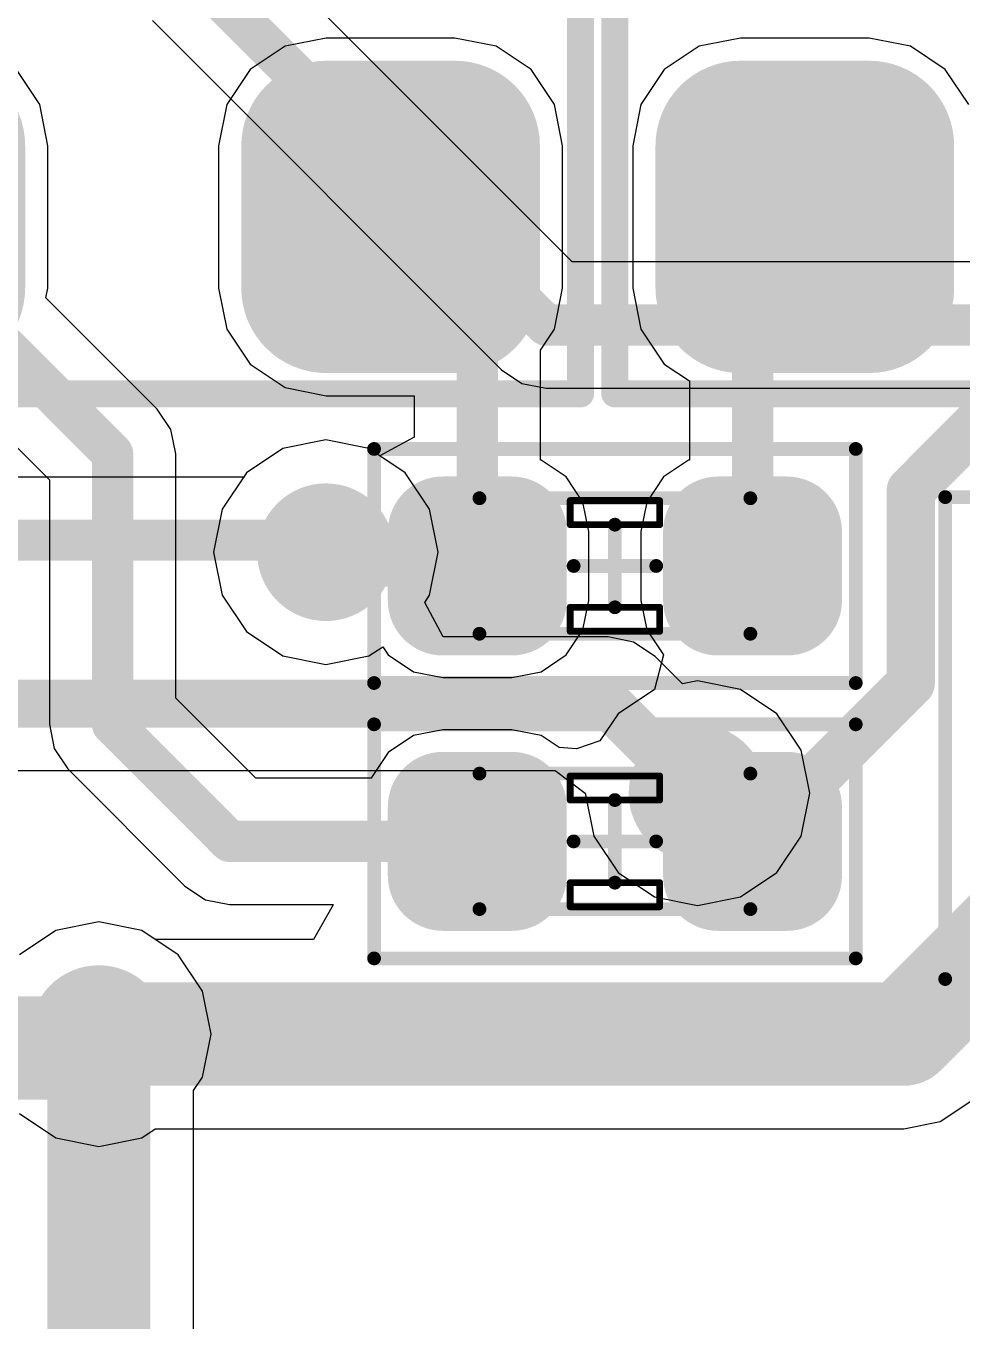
# Model space of a CAD drawing. Header units: millimetres. Extents: x -14 to 86, y -29 to 39.
# Drawn here: x 39.228 to 42.684, y 17.534 to 22.313 of the extents above; entities that cross this region are included whole.
import ezdxf

# ---------------------------------------------------------------- set-up
doc = ezdxf.new("R2010")
doc.units = ezdxf.units.MM
for name, color, linetype in [('BottomLayer', 5, 'Continuous'), ('Mechanical13', 56, 'Continuous'), ('Mechanical14', 56, 'Continuous'), ('Mechanical15', 56, 'Continuous'), ('MultiLayer', 9, 'Continuous'), ('TopLayer', 1, 'Continuous'), ('TopOverlay', 2, 'Continuous'), ('TopPaste', 8, 'Continuous'), ('TopSolder', 216, 'Continuous'), ('ViaHoleLayer', 16, 'Continuous')]:
    doc.layers.add(name, color=color, linetype=linetype)

# ---------------------------------------------------------------- blocks, each defined once
blk = doc.blocks.new('RES_0402_11')
at = {"layer": 'Mechanical13', "const_width": 0.0508}
for points in [[(-0.5, 0.25), (0.5, 0.25)], [(-0.5, 0.25), (-0.5, -0.25)], [(0.5, 0.25), (0.5, -0.25)], [(0, 0.1524), (0, -0.1524)], [(-0.1523, 0.0001), (0.1525, 0.0001)], [(-0.5, -0.25), (0.5, -0.25)]]:
    blk.add_lwpolyline(points, dxfattribs=at)
at = {"layer": 'Mechanical13', "const_width": 0.0254}
for points in [[(-0.5127, 0.25, 1), (-0.4873, 0.25, 1)], [(-0.5127, 0.25, 1), (-0.4873, 0.25, 1)], [(0.4873, 0.25, 1), (0.5127, 0.25, 1)], [(0.4873, 0.25, 1), (0.5127, 0.25, 1)], [(-0.0127, 0.1524, 1), (0.0127, 0.1524, 1)], [(-0.165, 0.0001, 1), (-0.1396, 0.0001, 1)], [(0.1398, 0.0001, 1), (0.1652, 0.0001, 1)], [(-0.0127, -0.1524, 1), (0.0127, -0.1524, 1)], [(-0.5127, -0.25, 1), (-0.4873, -0.25, 1)], [(-0.5127, -0.25, 1), (-0.4873, -0.25, 1)], [(0.4873, -0.25, 1), (0.5127, -0.25, 1)], [(0.4873, -0.25, 1), (0.5127, -0.25, 1)]]:
    blk.add_lwpolyline(points, format="xyb", close=True, dxfattribs=at)
at = {"layer": 'Mechanical14', "const_width": 0.0508}
for points in [[(-0.889, 0.4318), (0.889, 0.4318)], [(-0.889, 0.4318), (-0.889, -0.4318)], [(0.889, 0.4318), (0.889, -0.4318)], [(-0.889, -0.4318), (0.889, -0.4318)]]:
    blk.add_lwpolyline(points, dxfattribs=at)
at = {"layer": 'Mechanical14', "const_width": 0.0254}
for points in [[(-0.9017, 0.4318, 1), (-0.8763, 0.4318, 1)], [(-0.9017, 0.4318, 1), (-0.8763, 0.4318, 1)], [(0.8763, 0.4318, 1), (0.9017, 0.4318, 1)], [(0.8763, 0.4318, 1), (0.9017, 0.4318, 1)], [(-0.9017, -0.4318, 1), (-0.8763, -0.4318, 1)], [(-0.9017, -0.4318, 1), (-0.8763, -0.4318, 1)], [(0.8763, -0.4318, 1), (0.9017, -0.4318, 1)], [(0.8763, -0.4318, 1), (0.9017, -0.4318, 1)]]:
    blk.add_lwpolyline(points, format="xyb", close=True, dxfattribs=at)
at = {"layer": 'TopLayer', "const_width": 0.127}
for points in [[(-0.6985, 0.127, 1), (-0.5715, 0.127, 1)], [(-0.4445, 0.127, 1), (-0.3175, 0.127, 1)], [(0.3175, 0.127, 1), (0.4445, 0.127, 1)], [(0.5715, 0.127, 1), (0.6985, 0.127, 1)], [(-0.6985, -0.127, 1), (-0.5715, -0.127, 1)], [(-0.4445, -0.127, 1), (-0.3175, -0.127, 1)], [(0.3175, -0.127, 1), (0.4445, -0.127, 1)], [(0.5715, -0.127, 1), (0.6985, -0.127, 1)]]:
    blk.add_lwpolyline(points, format="xyb", close=True, dxfattribs=at)
at = {"layer": 'TopLayer'}
for points in [[(-0.381, -0.254), (-0.381, 0.254), (-0.635, -0.254), (-0.635, 0.254)], [(0.635, -0.254), (0.635, 0.254), (0.381, -0.254), (0.381, 0.254)], [(-0.254, -0.127), (-0.254, 0.127), (-0.762, -0.127), (-0.762, 0.127)], [(0.762, -0.127), (0.762, 0.127), (0.254, -0.127), (0.254, 0.127)]]:
    blk.add_solid(points, dxfattribs=at)
at = {"layer": 'TopOverlay'}
for p, q in [((-0.1651, 0.1524), (-0.1651, 0.2413)), ((-0.1651, 0.2413), (0.1651, 0.2413)), ((0.1651, 0.2413), (0.1651, 0.1524)), ((0.1651, 0.1524), (-0.1651, 0.1524)), ((-0.1651, -0.2413), (-0.1651, -0.1524)), ((-0.1651, -0.1524), (0.1651, -0.1524)), ((0.1651, -0.1524), (0.1651, -0.2413)), ((0.1651, -0.2413), (-0.1651, -0.2413))]:
    blk.add_line(p, q, dxfattribs=at)
at = {"layer": 'TopOverlay', "const_width": 0.0254}
for points in [[(-0.1651, 0.2413), (0.1651, 0.2413)], [(-0.1651, 0.2413), (-0.1651, 0.1524)], [(0.1651, 0.2413), (0.1651, 0.1524)], [(-0.1651, 0.1524), (0.1651, 0.1524)], [(-0.1651, -0.1524), (0.1651, -0.1524)], [(-0.1651, -0.1524), (-0.1651, -0.2413)], [(0.1651, -0.1524), (0.1651, -0.2413)], [(-0.1651, -0.2413), (0.1651, -0.2413)]]:
    blk.add_lwpolyline(points, dxfattribs=at)
at = {"layer": 'TopOverlay', "const_width": 0.0127}
for points in [[(-0.1714, 0.2413, 1), (-0.1588, 0.2413, 1)], [(-0.1714, 0.2413, 1), (-0.1588, 0.2413, 1)], [(0.1588, 0.2413, 1), (0.1714, 0.2413, 1)], [(0.1588, 0.2413, 1), (0.1714, 0.2413, 1)], [(-0.1714, 0.1524, 1), (-0.1588, 0.1524, 1)], [(-0.1714, 0.1524, 1), (-0.1588, 0.1524, 1)], [(0.1588, 0.1524, 1), (0.1714, 0.1524, 1)], [(0.1588, 0.1524, 1), (0.1714, 0.1524, 1)], [(-0.1714, -0.1524, 1), (-0.1587, -0.1524, 1)], [(-0.1714, -0.1524, 1), (-0.1587, -0.1524, 1)], [(0.1587, -0.1524, 1), (0.1714, -0.1524, 1)], [(0.1587, -0.1524, 1), (0.1714, -0.1524, 1)], [(-0.1714, -0.2413, 1), (-0.1588, -0.2413, 1)], [(-0.1714, -0.2413, 1), (-0.1588, -0.2413, 1)], [(0.1588, -0.2413, 1), (0.1714, -0.2413, 1)], [(0.1588, -0.2413, 1), (0.1714, -0.2413, 1)]]:
    blk.add_lwpolyline(points, format="xyb", close=True, dxfattribs=at)
at = {"layer": 'TopPaste', "const_width": 0.127}
for points in [[(-0.6985, 0.127, 1), (-0.5715, 0.127, 1)], [(-0.4445, 0.127, 1), (-0.3175, 0.127, 1)], [(0.3175, 0.127, 1), (0.4445, 0.127, 1)], [(0.5715, 0.127, 1), (0.6985, 0.127, 1)], [(-0.6985, -0.127, 1), (-0.5715, -0.127, 1)], [(-0.4445, -0.127, 1), (-0.3175, -0.127, 1)], [(0.3175, -0.127, 1), (0.4445, -0.127, 1)], [(0.5715, -0.127, 1), (0.6985, -0.127, 1)]]:
    blk.add_lwpolyline(points, format="xyb", close=True, dxfattribs=at)
at = {"layer": 'TopPaste'}
for points in [[(-0.381, -0.254), (-0.381, 0.254), (-0.635, -0.254), (-0.635, 0.254)], [(0.635, -0.254), (0.635, 0.254), (0.381, -0.254), (0.381, 0.254)], [(-0.254, -0.127), (-0.254, 0.127), (-0.762, -0.127), (-0.762, 0.127)], [(0.762, -0.127), (0.762, 0.127), (0.254, -0.127), (0.254, 0.127)]]:
    blk.add_solid(points, dxfattribs=at)
at = {"layer": 'TopSolder', "const_width": 0.2032}
for points in [[(-0.7366, 0.127, 1), (-0.5334, 0.127, 1)], [(-0.4826, 0.127, 1), (-0.2794, 0.127, 1)], [(0.2794, 0.127, 1), (0.4826, 0.127, 1)], [(0.5334, 0.127, 1), (0.7366, 0.127, 1)], [(-0.7366, -0.127, 1), (-0.5334, -0.127, 1)], [(-0.4826, -0.127, 1), (-0.2794, -0.127, 1)], [(0.2794, -0.127, 1), (0.4826, -0.127, 1)], [(0.5334, -0.127, 1), (0.7366, -0.127, 1)]]:
    blk.add_lwpolyline(points, format="xyb", close=True, dxfattribs=at)
at = {"layer": 'TopSolder'}
for points in [[(-0.381, -0.3302), (-0.381, 0.3302), (-0.635, -0.3302), (-0.635, 0.3302)], [(0.635, -0.3302), (0.635, 0.3302), (0.381, -0.3302), (0.381, 0.3302)], [(-0.1778, -0.127), (-0.1778, 0.127), (-0.8382, -0.127), (-0.8382, 0.127)], [(0.8382, -0.127), (0.8382, 0.127), (0.1778, -0.127), (0.1778, 0.127)]]:
    blk.add_solid(points, dxfattribs=at)
blk = doc.blocks.new('RES_0402_13')
at = {"layer": 'Mechanical13', "const_width": 0.0508}
for points in [[(-0.5, -0.25), (-0.5, 0.25)], [(-0.5, 0.25), (0.5, 0.25)], [(0.5, -0.25), (0.5, 0.25)], [(0, -0.1524), (0, 0.1524)], [(-0.1523, 0.0001), (0.1525, 0.0001)], [(-0.5, -0.25), (0.5, -0.25)]]:
    blk.add_lwpolyline(points, dxfattribs=at)
at = {"layer": 'Mechanical13', "const_width": 0.0254}
for points in [[(-0.5127, 0.25, 1), (-0.4873, 0.25, 1)], [(-0.5127, 0.25, 1), (-0.4873, 0.25, 1)], [(0.4873, 0.25, 1), (0.5127, 0.25, 1)], [(0.4873, 0.25, 1), (0.5127, 0.25, 1)], [(-0.0127, 0.1524, 1), (0.0127, 0.1524, 1)], [(-0.165, 0.0001, 1), (-0.1396, 0.0001, 1)], [(0.1398, 0.0001, 1), (0.1652, 0.0001, 1)], [(-0.0127, -0.1524, 1), (0.0127, -0.1524, 1)], [(-0.5127, -0.25, 1), (-0.4873, -0.25, 1)], [(-0.5127, -0.25, 1), (-0.4873, -0.25, 1)], [(0.4873, -0.25, 1), (0.5127, -0.25, 1)], [(0.4873, -0.25, 1), (0.5127, -0.25, 1)]]:
    blk.add_lwpolyline(points, format="xyb", close=True, dxfattribs=at)
at = {"layer": 'Mechanical14', "const_width": 0.0508}
for points in [[(-0.889, -0.4318), (-0.889, 0.4318)], [(-0.889, 0.4318), (0.889, 0.4318)], [(0.889, -0.4318), (0.889, 0.4318)], [(-0.889, -0.4318), (0.889, -0.4318)]]:
    blk.add_lwpolyline(points, dxfattribs=at)
at = {"layer": 'Mechanical14', "const_width": 0.0254}
for points in [[(-0.9017, 0.4318, 1), (-0.8763, 0.4318, 1)], [(-0.9017, 0.4318, 1), (-0.8763, 0.4318, 1)], [(0.8763, 0.4318, 1), (0.9017, 0.4318, 1)], [(0.8763, 0.4318, 1), (0.9017, 0.4318, 1)], [(-0.9017, -0.4318, 1), (-0.8763, -0.4318, 1)], [(-0.9017, -0.4318, 1), (-0.8763, -0.4318, 1)], [(0.8763, -0.4318, 1), (0.9017, -0.4318, 1)], [(0.8763, -0.4318, 1), (0.9017, -0.4318, 1)]]:
    blk.add_lwpolyline(points, format="xyb", close=True, dxfattribs=at)
at = {"layer": 'TopLayer', "const_width": 0.127}
for points in [[(-0.6985, 0.127, 1), (-0.5715, 0.127, 1)], [(-0.4445, 0.127, 1), (-0.3175, 0.127, 1)], [(0.3175, 0.127, 1), (0.4445, 0.127, 1)], [(0.5715, 0.127, 1), (0.6985, 0.127, 1)], [(-0.6985, -0.127, 1), (-0.5715, -0.127, 1)], [(-0.4445, -0.127, 1), (-0.3175, -0.127, 1)], [(0.3175, -0.127, 1), (0.4445, -0.127, 1)], [(0.5715, -0.127, 1), (0.6985, -0.127, 1)]]:
    blk.add_lwpolyline(points, format="xyb", close=True, dxfattribs=at)
at = {"layer": 'TopLayer'}
for points in [[(-0.381, -0.254), (-0.381, 0.254), (-0.635, -0.254), (-0.635, 0.254)], [(0.635, -0.254), (0.635, 0.254), (0.381, -0.254), (0.381, 0.254)], [(-0.254, -0.127), (-0.254, 0.127), (-0.762, -0.127), (-0.762, 0.127)], [(0.762, -0.127), (0.762, 0.127), (0.254, -0.127), (0.254, 0.127)]]:
    blk.add_solid(points, dxfattribs=at)
at = {"layer": 'TopOverlay'}
for p, q in [((-0.1651, 0.1524), (-0.1651, 0.2413)), ((-0.1651, 0.2413), (0.1651, 0.2413)), ((0.1651, 0.2413), (0.1651, 0.1524)), ((0.1651, 0.1524), (-0.1651, 0.1524)), ((-0.1651, -0.2413), (-0.1651, -0.1524)), ((-0.1651, -0.1524), (0.1651, -0.1524)), ((0.1651, -0.1524), (0.1651, -0.2413)), ((0.1651, -0.2413), (-0.1651, -0.2413))]:
    blk.add_line(p, q, dxfattribs=at)
at = {"layer": 'TopOverlay', "const_width": 0.0254}
for points in [[(-0.1651, 0.1524), (-0.1651, 0.2413)], [(-0.1651, 0.2413), (0.1651, 0.2413)], [(0.1651, 0.1524), (0.1651, 0.2413)], [(-0.1651, 0.1524), (0.1651, 0.1524)], [(-0.1651, -0.2413), (-0.1651, -0.1524)], [(-0.1651, -0.1524), (0.1651, -0.1524)], [(0.1651, -0.1524), (0.1651, -0.2413)], [(-0.1651, -0.2413), (0.1651, -0.2413)]]:
    blk.add_lwpolyline(points, dxfattribs=at)
at = {"layer": 'TopOverlay', "const_width": 0.0127}
for points in [[(-0.1714, 0.2413, 1), (-0.1588, 0.2413, 1)], [(-0.1714, 0.2413, 1), (-0.1588, 0.2413, 1)], [(0.1588, 0.2413, 1), (0.1714, 0.2413, 1)], [(0.1588, 0.2413, 1), (0.1714, 0.2413, 1)], [(-0.1714, 0.1524, 1), (-0.1588, 0.1524, 1)], [(-0.1714, 0.1524, 1), (-0.1588, 0.1524, 1)], [(0.1588, 0.1524, 1), (0.1714, 0.1524, 1)], [(0.1588, 0.1524, 1), (0.1714, 0.1524, 1)], [(-0.1714, -0.1524, 1), (-0.1587, -0.1524, 1)], [(-0.1714, -0.1524, 1), (-0.1587, -0.1524, 1)], [(0.1587, -0.1524, 1), (0.1714, -0.1524, 1)], [(0.1587, -0.1524, 1), (0.1714, -0.1524, 1)], [(-0.1714, -0.2413, 1), (-0.1588, -0.2413, 1)], [(-0.1714, -0.2413, 1), (-0.1588, -0.2413, 1)], [(0.1588, -0.2413, 1), (0.1714, -0.2413, 1)], [(0.1588, -0.2413, 1), (0.1714, -0.2413, 1)]]:
    blk.add_lwpolyline(points, format="xyb", close=True, dxfattribs=at)
at = {"layer": 'TopPaste', "const_width": 0.127}
for points in [[(-0.6985, 0.127, 1), (-0.5715, 0.127, 1)], [(-0.4445, 0.127, 1), (-0.3175, 0.127, 1)], [(0.3175, 0.127, 1), (0.4445, 0.127, 1)], [(0.5715, 0.127, 1), (0.6985, 0.127, 1)], [(-0.6985, -0.127, 1), (-0.5715, -0.127, 1)], [(-0.4445, -0.127, 1), (-0.3175, -0.127, 1)], [(0.3175, -0.127, 1), (0.4445, -0.127, 1)], [(0.5715, -0.127, 1), (0.6985, -0.127, 1)]]:
    blk.add_lwpolyline(points, format="xyb", close=True, dxfattribs=at)
at = {"layer": 'TopPaste'}
for points in [[(-0.381, -0.254), (-0.381, 0.254), (-0.635, -0.254), (-0.635, 0.254)], [(0.635, -0.254), (0.635, 0.254), (0.381, -0.254), (0.381, 0.254)], [(-0.254, -0.127), (-0.254, 0.127), (-0.762, -0.127), (-0.762, 0.127)], [(0.762, -0.127), (0.762, 0.127), (0.254, -0.127), (0.254, 0.127)]]:
    blk.add_solid(points, dxfattribs=at)
at = {"layer": 'TopSolder', "const_width": 0.2032}
for points in [[(-0.7366, 0.127, 1), (-0.5334, 0.127, 1)], [(-0.4826, 0.127, 1), (-0.2794, 0.127, 1)], [(0.2794, 0.127, 1), (0.4826, 0.127, 1)], [(0.5334, 0.127, 1), (0.7366, 0.127, 1)], [(-0.7366, -0.127, 1), (-0.5334, -0.127, 1)], [(-0.4826, -0.127, 1), (-0.2794, -0.127, 1)], [(0.2794, -0.127, 1), (0.4826, -0.127, 1)], [(0.5334, -0.127, 1), (0.7366, -0.127, 1)]]:
    blk.add_lwpolyline(points, format="xyb", close=True, dxfattribs=at)
at = {"layer": 'TopSolder'}
for points in [[(-0.381, -0.3302), (-0.381, 0.3302), (-0.635, -0.3302), (-0.635, 0.3302)], [(0.635, -0.3302), (0.635, 0.3302), (0.381, -0.3302), (0.381, 0.3302)], [(-0.1778, -0.127), (-0.1778, 0.127), (-0.8382, -0.127), (-0.8382, 0.127)], [(0.8382, -0.127), (0.8382, 0.127), (0.1778, -0.127), (0.1778, 0.127)]]:
    blk.add_solid(points, dxfattribs=at)
blk = doc.blocks.new('RES_0402_14')
at = {"layer": 'Mechanical13', "const_width": 0.0508}
for points in [[(-0.5, 0.25), (-0.5, -0.25)], [(0.5, 0.25), (-0.5, 0.25)], [(0.5, 0.25), (0.5, -0.25)], [(0, 0.1524), (0, -0.1524)], [(0.1525, 0.0001), (-0.1523, 0.0001)], [(0.5, -0.25), (-0.5, -0.25)]]:
    blk.add_lwpolyline(points, dxfattribs=at)
at = {"layer": 'Mechanical13', "const_width": 0.0254}
for points in [[(-0.5127, 0.25, 1), (-0.4873, 0.25, 1)], [(-0.5127, 0.25, 1), (-0.4873, 0.25, 1)], [(0.4873, 0.25, 1), (0.5127, 0.25, 1)], [(0.4873, 0.25, 1), (0.5127, 0.25, 1)], [(-0.0127, 0.1524, 1), (0.0127, 0.1524, 1)], [(-0.165, 0.0001, 1), (-0.1396, 0.0001, 1)], [(0.1398, 0.0001, 1), (0.1652, 0.0001, 1)], [(-0.0127, -0.1524, 1), (0.0127, -0.1524, 1)], [(-0.5127, -0.25, 1), (-0.4873, -0.25, 1)], [(-0.5127, -0.25, 1), (-0.4873, -0.25, 1)], [(0.4873, -0.25, 1), (0.5127, -0.25, 1)], [(0.4873, -0.25, 1), (0.5127, -0.25, 1)]]:
    blk.add_lwpolyline(points, format="xyb", close=True, dxfattribs=at)
at = {"layer": 'Mechanical14', "const_width": 0.0508}
for points in [[(-0.889, 0.4318), (-0.889, -0.4318)], [(0.889, 0.4318), (-0.889, 0.4318)], [(0.889, 0.4318), (0.889, -0.4318)], [(0.889, -0.4318), (-0.889, -0.4318)]]:
    blk.add_lwpolyline(points, dxfattribs=at)
at = {"layer": 'Mechanical14', "const_width": 0.0254}
for points in [[(-0.9017, 0.4318, 1), (-0.8763, 0.4318, 1)], [(-0.9017, 0.4318, 1), (-0.8763, 0.4318, 1)], [(0.8763, 0.4318, 1), (0.9017, 0.4318, 1)], [(0.8763, 0.4318, 1), (0.9017, 0.4318, 1)], [(-0.9017, -0.4318, 1), (-0.8763, -0.4318, 1)], [(-0.9017, -0.4318, 1), (-0.8763, -0.4318, 1)], [(0.8763, -0.4318, 1), (0.9017, -0.4318, 1)], [(0.8763, -0.4318, 1), (0.9017, -0.4318, 1)]]:
    blk.add_lwpolyline(points, format="xyb", close=True, dxfattribs=at)
at = {"layer": 'TopLayer', "const_width": 0.127}
for points in [[(-0.6985, 0.127, 1), (-0.5715, 0.127, 1)], [(-0.4445, 0.127, 1), (-0.3175, 0.127, 1)], [(0.3175, 0.127, 1), (0.4445, 0.127, 1)], [(0.5715, 0.127, 1), (0.6985, 0.127, 1)], [(-0.6985, -0.127, 1), (-0.5715, -0.127, 1)], [(-0.4445, -0.127, 1), (-0.3175, -0.127, 1)], [(0.3175, -0.127, 1), (0.4445, -0.127, 1)], [(0.5715, -0.127, 1), (0.6985, -0.127, 1)]]:
    blk.add_lwpolyline(points, format="xyb", close=True, dxfattribs=at)
at = {"layer": 'TopLayer'}
for points in [[(-0.381, -0.254), (-0.381, 0.254), (-0.635, -0.254), (-0.635, 0.254)], [(0.635, -0.254), (0.635, 0.254), (0.381, -0.254), (0.381, 0.254)], [(-0.254, -0.127), (-0.254, 0.127), (-0.762, -0.127), (-0.762, 0.127)], [(0.762, -0.127), (0.762, 0.127), (0.254, -0.127), (0.254, 0.127)]]:
    blk.add_solid(points, dxfattribs=at)
at = {"layer": 'TopOverlay'}
for p, q in [((-0.1651, 0.1524), (-0.1651, 0.2413)), ((-0.1651, 0.2413), (0.1651, 0.2413)), ((0.1651, 0.2413), (0.1651, 0.1524)), ((0.1651, 0.1524), (-0.1651, 0.1524)), ((-0.1651, -0.2413), (-0.1651, -0.1524)), ((-0.1651, -0.1524), (0.1651, -0.1524)), ((0.1651, -0.1524), (0.1651, -0.2413)), ((0.1651, -0.2413), (-0.1651, -0.2413))]:
    blk.add_line(p, q, dxfattribs=at)
at = {"layer": 'TopOverlay', "const_width": 0.0254}
for points in [[(-0.1651, 0.2413), (-0.1651, 0.1524)], [(0.1651, 0.2413), (-0.1651, 0.2413)], [(0.1651, 0.2413), (0.1651, 0.1524)], [(0.1651, 0.1524), (-0.1651, 0.1524)], [(-0.1651, -0.1524), (-0.1651, -0.2413)], [(0.1651, -0.1524), (-0.1651, -0.1524)], [(0.1651, -0.2413), (0.1651, -0.1524)], [(0.1651, -0.2413), (-0.1651, -0.2413)]]:
    blk.add_lwpolyline(points, dxfattribs=at)
at = {"layer": 'TopOverlay', "const_width": 0.0127}
for points in [[(-0.1714, 0.2413, 1), (-0.1588, 0.2413, 1)], [(-0.1714, 0.2413, 1), (-0.1588, 0.2413, 1)], [(0.1588, 0.2413, 1), (0.1714, 0.2413, 1)], [(0.1588, 0.2413, 1), (0.1714, 0.2413, 1)], [(-0.1714, 0.1524, 1), (-0.1588, 0.1524, 1)], [(-0.1714, 0.1524, 1), (-0.1588, 0.1524, 1)], [(0.1588, 0.1524, 1), (0.1714, 0.1524, 1)], [(0.1588, 0.1524, 1), (0.1714, 0.1524, 1)], [(-0.1714, -0.1524, 1), (-0.1587, -0.1524, 1)], [(-0.1714, -0.1524, 1), (-0.1587, -0.1524, 1)], [(0.1587, -0.1524, 1), (0.1714, -0.1524, 1)], [(0.1587, -0.1524, 1), (0.1714, -0.1524, 1)], [(-0.1714, -0.2413, 1), (-0.1588, -0.2413, 1)], [(-0.1714, -0.2413, 1), (-0.1588, -0.2413, 1)], [(0.1588, -0.2413, 1), (0.1714, -0.2413, 1)], [(0.1588, -0.2413, 1), (0.1714, -0.2413, 1)]]:
    blk.add_lwpolyline(points, format="xyb", close=True, dxfattribs=at)
at = {"layer": 'TopPaste', "const_width": 0.127}
for points in [[(-0.6985, 0.127, 1), (-0.5715, 0.127, 1)], [(-0.4445, 0.127, 1), (-0.3175, 0.127, 1)], [(0.3175, 0.127, 1), (0.4445, 0.127, 1)], [(0.5715, 0.127, 1), (0.6985, 0.127, 1)], [(-0.6985, -0.127, 1), (-0.5715, -0.127, 1)], [(-0.4445, -0.127, 1), (-0.3175, -0.127, 1)], [(0.3175, -0.127, 1), (0.4445, -0.127, 1)], [(0.5715, -0.127, 1), (0.6985, -0.127, 1)]]:
    blk.add_lwpolyline(points, format="xyb", close=True, dxfattribs=at)
at = {"layer": 'TopPaste'}
for points in [[(-0.381, -0.254), (-0.381, 0.254), (-0.635, -0.254), (-0.635, 0.254)], [(0.635, -0.254), (0.635, 0.254), (0.381, -0.254), (0.381, 0.254)], [(-0.254, -0.127), (-0.254, 0.127), (-0.762, -0.127), (-0.762, 0.127)], [(0.762, -0.127), (0.762, 0.127), (0.254, -0.127), (0.254, 0.127)]]:
    blk.add_solid(points, dxfattribs=at)
at = {"layer": 'TopSolder', "const_width": 0.2032}
for points in [[(-0.7366, 0.127, 1), (-0.5334, 0.127, 1)], [(-0.4826, 0.127, 1), (-0.2794, 0.127, 1)], [(0.2794, 0.127, 1), (0.4826, 0.127, 1)], [(0.5334, 0.127, 1), (0.7366, 0.127, 1)], [(-0.7366, -0.127, 1), (-0.5334, -0.127, 1)], [(-0.4826, -0.127, 1), (-0.2794, -0.127, 1)], [(0.2794, -0.127, 1), (0.4826, -0.127, 1)], [(0.5334, -0.127, 1), (0.7366, -0.127, 1)]]:
    blk.add_lwpolyline(points, format="xyb", close=True, dxfattribs=at)
at = {"layer": 'TopSolder'}
for points in [[(-0.381, -0.3302), (-0.381, 0.3302), (-0.635, -0.3302), (-0.635, 0.3302)], [(0.635, -0.3302), (0.635, 0.3302), (0.381, -0.3302), (0.381, 0.3302)], [(-0.1778, -0.127), (-0.1778, 0.127), (-0.8382, -0.127), (-0.8382, 0.127)], [(0.8382, -0.127), (0.8382, 0.127), (0.1778, -0.127), (0.1778, 0.127)]]:
    blk.add_solid(points, dxfattribs=at)
blk = doc.blocks.new('SMT_TRIODE_NPN_22')
at = {"layer": 'Mechanical15', "const_width": 0.1}
for points in [[(-1.651, 1.778), (1.651, 1.778)], [(-1.651, -1.778), (-1.651, 1.778)], [(1.651, -1.778), (1.651, 1.778)], [(0, -0.254), (0, 0.254)], [(-0.254, 0), (0.254, 0)], [(-1.651, -1.778), (1.651, -1.778)]]:
    blk.add_lwpolyline(points, dxfattribs=at)
at = {"layer": 'Mechanical15', "const_width": 0.05}
for points in [[(-1.676, 1.778, 1), (-1.626, 1.778, 1)], [(-1.676, 1.778, 1), (-1.626, 1.778, 1)], [(1.626, 1.778, 1), (1.676, 1.778, 1)], [(1.626, 1.778, 1), (1.676, 1.778, 1)], [(-0.025, 0.254, 1), (0.025, 0.254, 1)], [(-0.279, 0, 1), (-0.229, 0, 1)], [(0.229, 0, 1), (0.279, 0, 1)], [(-0.025, -0.254, 1), (0.025, -0.254, 1)], [(-1.676, -1.778, 1), (-1.626, -1.778, 1)], [(-1.676, -1.778, 1), (-1.626, -1.778, 1)], [(1.626, -1.778, 1), (1.676, -1.778, 1)], [(1.626, -1.778, 1), (1.676, -1.778, 1)]]:
    blk.add_lwpolyline(points, format="xyb", close=True, dxfattribs=at)
at = {"layer": 'TopLayer', "const_width": 0.2375}
for points in [[(-0.3563, 1.3875, 1), (-0.1188, 1.3875, 1)], [(0.1188, 1.3875, 1), (0.3563, 1.3875, 1)], [(-0.3563, 0.8625, 1), (-0.1188, 0.8625, 1)], [(0.1188, 0.8625, 1), (0.3563, 0.8625, 1)], [(-1.3063, -0.8625, 1), (-1.0688, -0.8625, 1)], [(-0.8313, -0.8625, 1), (-0.5938, -0.8625, 1)], [(0.5938, -0.8625, 1), (0.8313, -0.8625, 1)], [(1.0688, -0.8625, 1), (1.3063, -0.8625, 1)], [(-1.3063, -1.3875, 1), (-1.0688, -1.3875, 1)], [(-0.8313, -1.3875, 1), (-0.5938, -1.3875, 1)], [(0.5938, -1.3875, 1), (0.8313, -1.3875, 1)], [(1.0688, -1.3875, 1), (1.3063, -1.3875, 1)]]:
    blk.add_lwpolyline(points, format="xyb", close=True, dxfattribs=at)
at = {"layer": 'TopLayer'}
for points in [[(-0.2375, 0.625), (0.2375, 0.625), (-0.2375, 1.625), (0.2375, 1.625)], [(-0.475, 0.8625), (0.475, 0.8625), (-0.475, 1.3875), (0.475, 1.3875)], [(-1.1875, -1.625), (-0.7125, -1.625), (-1.1875, -0.625), (-0.7125, -0.625)], [(0.7125, -1.625), (1.1875, -1.625), (0.7125, -0.625), (1.1875, -0.625)], [(-1.425, -1.3875), (-0.475, -1.3875), (-1.425, -0.8625), (-0.475, -0.8625)], [(0.475, -1.3875), (1.425, -1.3875), (0.475, -0.8625), (1.425, -0.8625)]]:
    blk.add_solid(points, dxfattribs=at)
at = {"layer": 'TopOverlay', "const_width": 0.2}
for points in [[(-1.3284, 1.125), (-0.875, 1.125)], [(-1.325, -0.225), (-1.325, 1.125)], [(0.875, 1.125), (1.325, 1.125)], [(1.325, -0.225), (1.325, 1.125)]]:
    blk.add_lwpolyline(points, dxfattribs=at)
at = {"layer": 'TopOverlay', "const_width": 0.1}
for points in [[(-1.3784, 1.125, 1), (-1.2784, 1.125, 1)], [(-1.375, 1.125, 1), (-1.275, 1.125, 1)], [(-0.925, 1.125, 1), (-0.825, 1.125, 1)], [(0.825, 1.125, 1), (0.925, 1.125, 1)], [(1.275, 1.125, 1), (1.375, 1.125, 1)], [(1.275, 1.125, 1), (1.375, 1.125, 1)], [(-1.375, -0.225, 1), (-1.275, -0.225, 1)], [(1.275, -0.225, 1), (1.375, -0.225, 1)]]:
    blk.add_lwpolyline(points, format="xyb", close=True, dxfattribs=at)
at = {"layer": 'TopPaste', "const_width": 0.2375}
for points in [[(-0.3563, 1.3875, 1), (-0.1188, 1.3875, 1)], [(0.1188, 1.3875, 1), (0.3563, 1.3875, 1)], [(-0.3563, 0.8625, 1), (-0.1188, 0.8625, 1)], [(0.1188, 0.8625, 1), (0.3563, 0.8625, 1)], [(-1.3063, -0.8625, 1), (-1.0688, -0.8625, 1)], [(-0.8313, -0.8625, 1), (-0.5938, -0.8625, 1)], [(0.5938, -0.8625, 1), (0.8313, -0.8625, 1)], [(1.0688, -0.8625, 1), (1.3063, -0.8625, 1)], [(-1.3063, -1.3875, 1), (-1.0688, -1.3875, 1)], [(-0.8313, -1.3875, 1), (-0.5938, -1.3875, 1)], [(0.5938, -1.3875, 1), (0.8313, -1.3875, 1)], [(1.0688, -1.3875, 1), (1.3063, -1.3875, 1)]]:
    blk.add_lwpolyline(points, format="xyb", close=True, dxfattribs=at)
at = {"layer": 'TopPaste'}
for points in [[(-0.2375, 0.625), (0.2375, 0.625), (-0.2375, 1.625), (0.2375, 1.625)], [(-0.475, 0.8625), (0.475, 0.8625), (-0.475, 1.3875), (0.475, 1.3875)], [(-1.1875, -1.625), (-0.7125, -1.625), (-1.1875, -0.625), (-0.7125, -0.625)], [(0.7125, -1.625), (1.1875, -1.625), (0.7125, -0.625), (1.1875, -0.625)], [(-1.425, -1.3875), (-0.475, -1.3875), (-1.425, -0.8625), (-0.475, -0.8625)], [(0.475, -1.3875), (1.425, -1.3875), (0.475, -0.8625), (1.425, -0.8625)]]:
    blk.add_solid(points, dxfattribs=at)
at = {"layer": 'TopSolder', "const_width": 0.3137}
for points in [[(-0.3944, 1.3875, 1), (-0.0807, 1.3875, 1)], [(0.0807, 1.3875, 1), (0.3944, 1.3875, 1)], [(-0.3944, 0.8625, 1), (-0.0807, 0.8625, 1)], [(0.0807, 0.8625, 1), (0.3944, 0.8625, 1)], [(-1.3444, -0.8625, 1), (-1.0307, -0.8625, 1)], [(-0.8694, -0.8625, 1), (-0.5557, -0.8625, 1)], [(0.5557, -0.8625, 1), (0.8694, -0.8625, 1)], [(1.0307, -0.8625, 1), (1.3444, -0.8625, 1)], [(-1.3444, -1.3875, 1), (-1.0307, -1.3875, 1)], [(-0.8694, -1.3875, 1), (-0.5557, -1.3875, 1)], [(0.5557, -1.3875, 1), (0.8694, -1.3875, 1)], [(1.0307, -1.3875, 1), (1.3444, -1.3875, 1)]]:
    blk.add_lwpolyline(points, format="xyb", close=True, dxfattribs=at)
at = {"layer": 'TopSolder'}
for points in [[(-0.2375, 0.5488), (0.2375, 0.5488), (-0.2375, 1.7012), (0.2375, 1.7012)], [(-0.5512, 0.8625), (0.5512, 0.8625), (-0.5512, 1.3875), (0.5512, 1.3875)], [(-1.1875, -1.7012), (-0.7125, -1.7012), (-1.1875, -0.5488), (-0.7125, -0.5488)], [(0.7125, -1.7012), (1.1875, -1.7012), (0.7125, -0.5488), (1.1875, -0.5488)], [(-1.5012, -1.3875), (-0.3988, -1.3875), (-1.5012, -0.8625), (-0.3988, -0.8625)], [(0.3988, -1.3875), (1.5012, -1.3875), (0.3988, -0.8625), (1.5012, -0.8625)]]:
    blk.add_solid(points, dxfattribs=at)
blk = doc.blocks.new('SMT_TRIODE_NPN_23')
at = {"layer": 'Mechanical15', "const_width": 0.1}
for points in [[(-1.651, 1.778), (1.651, 1.778)], [(-1.651, -1.778), (-1.651, 1.778)], [(1.651, -1.778), (1.651, 1.778)], [(0, -0.254), (0, 0.254)], [(-0.254, 0), (0.254, 0)], [(-1.651, -1.778), (1.651, -1.778)]]:
    blk.add_lwpolyline(points, dxfattribs=at)
at = {"layer": 'Mechanical15', "const_width": 0.05}
for points in [[(-1.676, 1.778, 1), (-1.626, 1.778, 1)], [(-1.676, 1.778, 1), (-1.626, 1.778, 1)], [(1.626, 1.778, 1), (1.676, 1.778, 1)], [(1.626, 1.778, 1), (1.676, 1.778, 1)], [(-0.025, 0.254, 1), (0.025, 0.254, 1)], [(-0.279, 0, 1), (-0.229, 0, 1)], [(0.229, 0, 1), (0.279, 0, 1)], [(-0.025, -0.254, 1), (0.025, -0.254, 1)], [(-1.676, -1.778, 1), (-1.626, -1.778, 1)], [(-1.676, -1.778, 1), (-1.626, -1.778, 1)], [(1.626, -1.778, 1), (1.676, -1.778, 1)], [(1.626, -1.778, 1), (1.676, -1.778, 1)]]:
    blk.add_lwpolyline(points, format="xyb", close=True, dxfattribs=at)
at = {"layer": 'TopLayer', "const_width": 0.2375}
for points in [[(-0.3563, 1.3875, 1), (-0.1188, 1.3875, 1)], [(0.1188, 1.3875, 1), (0.3563, 1.3875, 1)], [(-0.3563, 0.8625, 1), (-0.1188, 0.8625, 1)], [(0.1188, 0.8625, 1), (0.3563, 0.8625, 1)], [(-1.3063, -0.8625, 1), (-1.0688, -0.8625, 1)], [(-0.8313, -0.8625, 1), (-0.5938, -0.8625, 1)], [(0.5938, -0.8625, 1), (0.8313, -0.8625, 1)], [(1.0688, -0.8625, 1), (1.3063, -0.8625, 1)], [(-1.3063, -1.3875, 1), (-1.0688, -1.3875, 1)], [(-0.8313, -1.3875, 1), (-0.5938, -1.3875, 1)], [(0.5938, -1.3875, 1), (0.8313, -1.3875, 1)], [(1.0688, -1.3875, 1), (1.3063, -1.3875, 1)]]:
    blk.add_lwpolyline(points, format="xyb", close=True, dxfattribs=at)
at = {"layer": 'TopLayer'}
for points in [[(-0.2375, 0.625), (0.2375, 0.625), (-0.2375, 1.625), (0.2375, 1.625)], [(-0.475, 0.8625), (0.475, 0.8625), (-0.475, 1.3875), (0.475, 1.3875)], [(-1.1875, -1.625), (-0.7125, -1.625), (-1.1875, -0.625), (-0.7125, -0.625)], [(0.7125, -1.625), (1.1875, -1.625), (0.7125, -0.625), (1.1875, -0.625)], [(-1.425, -1.3875), (-0.475, -1.3875), (-1.425, -0.8625), (-0.475, -0.8625)], [(0.475, -1.3875), (1.425, -1.3875), (0.475, -0.8625), (1.425, -0.8625)]]:
    blk.add_solid(points, dxfattribs=at)
at = {"layer": 'TopOverlay', "const_width": 0.2}
for points in [[(-1.3284, 1.125), (-0.875, 1.125)], [(-1.325, -0.225), (-1.325, 1.125)], [(0.875, 1.125), (1.325, 1.125)], [(1.325, -0.225), (1.325, 1.125)]]:
    blk.add_lwpolyline(points, dxfattribs=at)
at = {"layer": 'TopOverlay', "const_width": 0.1}
for points in [[(-1.3784, 1.125, 1), (-1.2784, 1.125, 1)], [(-1.375, 1.125, 1), (-1.275, 1.125, 1)], [(-0.925, 1.125, 1), (-0.825, 1.125, 1)], [(0.825, 1.125, 1), (0.925, 1.125, 1)], [(1.275, 1.125, 1), (1.375, 1.125, 1)], [(1.275, 1.125, 1), (1.375, 1.125, 1)], [(-1.375, -0.225, 1), (-1.275, -0.225, 1)], [(1.275, -0.225, 1), (1.375, -0.225, 1)]]:
    blk.add_lwpolyline(points, format="xyb", close=True, dxfattribs=at)
at = {"layer": 'TopPaste', "const_width": 0.2375}
for points in [[(-0.3563, 1.3875, 1), (-0.1188, 1.3875, 1)], [(0.1188, 1.3875, 1), (0.3563, 1.3875, 1)], [(-0.3563, 0.8625, 1), (-0.1188, 0.8625, 1)], [(0.1188, 0.8625, 1), (0.3563, 0.8625, 1)], [(-1.3063, -0.8625, 1), (-1.0688, -0.8625, 1)], [(-0.8313, -0.8625, 1), (-0.5938, -0.8625, 1)], [(0.5938, -0.8625, 1), (0.8313, -0.8625, 1)], [(1.0688, -0.8625, 1), (1.3063, -0.8625, 1)], [(-1.3063, -1.3875, 1), (-1.0688, -1.3875, 1)], [(-0.8313, -1.3875, 1), (-0.5938, -1.3875, 1)], [(0.5938, -1.3875, 1), (0.8313, -1.3875, 1)], [(1.0688, -1.3875, 1), (1.3063, -1.3875, 1)]]:
    blk.add_lwpolyline(points, format="xyb", close=True, dxfattribs=at)
at = {"layer": 'TopPaste'}
for points in [[(-0.2375, 0.625), (0.2375, 0.625), (-0.2375, 1.625), (0.2375, 1.625)], [(-0.475, 0.8625), (0.475, 0.8625), (-0.475, 1.3875), (0.475, 1.3875)], [(-1.1875, -1.625), (-0.7125, -1.625), (-1.1875, -0.625), (-0.7125, -0.625)], [(0.7125, -1.625), (1.1875, -1.625), (0.7125, -0.625), (1.1875, -0.625)], [(-1.425, -1.3875), (-0.475, -1.3875), (-1.425, -0.8625), (-0.475, -0.8625)], [(0.475, -1.3875), (1.425, -1.3875), (0.475, -0.8625), (1.425, -0.8625)]]:
    blk.add_solid(points, dxfattribs=at)
at = {"layer": 'TopSolder', "const_width": 0.3137}
for points in [[(-0.3944, 1.3875, 1), (-0.0807, 1.3875, 1)], [(0.0807, 1.3875, 1), (0.3944, 1.3875, 1)], [(-0.3944, 0.8625, 1), (-0.0807, 0.8625, 1)], [(0.0807, 0.8625, 1), (0.3944, 0.8625, 1)], [(-1.3444, -0.8625, 1), (-1.0307, -0.8625, 1)], [(-0.8694, -0.8625, 1), (-0.5557, -0.8625, 1)], [(0.5557, -0.8625, 1), (0.8694, -0.8625, 1)], [(1.0307, -0.8625, 1), (1.3444, -0.8625, 1)], [(-1.3444, -1.3875, 1), (-1.0307, -1.3875, 1)], [(-0.8694, -1.3875, 1), (-0.5557, -1.3875, 1)], [(0.5557, -1.3875, 1), (0.8694, -1.3875, 1)], [(1.0307, -1.3875, 1), (1.3444, -1.3875, 1)]]:
    blk.add_lwpolyline(points, format="xyb", close=True, dxfattribs=at)
at = {"layer": 'TopSolder'}
for points in [[(-0.2375, 0.5488), (0.2375, 0.5488), (-0.2375, 1.7012), (0.2375, 1.7012)], [(-0.5512, 0.8625), (0.5512, 0.8625), (-0.5512, 1.3875), (0.5512, 1.3875)], [(-1.1875, -1.7012), (-0.7125, -1.7012), (-1.1875, -0.5488), (-0.7125, -0.5488)], [(0.7125, -1.7012), (1.1875, -1.7012), (0.7125, -0.5488), (1.1875, -0.5488)], [(-1.5012, -1.3875), (-0.3988, -1.3875), (-1.5012, -0.8625), (-0.3988, -0.8625)], [(0.3988, -1.3875), (1.5012, -1.3875), (0.3988, -0.8625), (1.5012, -0.8625)]]:
    blk.add_solid(points, dxfattribs=at)

msp = doc.modelspace()

# ---------------------------------------------------------------- linework, layer by layer
at = {"layer": 'BottomLayer'}
for p, q in [((41.2445, 21.4421), (40.0243, 22.6623)), ((39.6947, 22.3327), (40.9832, 21.0442)), ((44.45, 21.4421), (41.2445, 21.4421)), ((40.9832, 21.0442), (41.0588, 20.9937)), ((41.0588, 20.9937), (41.148, 20.9759)), ((41.148, 20.9759), (44.3535, 20.9759)), ((40.1766, 20.7536), (40.0422, 20.6638)), ((40.3352, 20.7852), (40.1766, 20.7536)), ((40.4938, 20.7536), (40.3352, 20.7852)), ((40.6282, 20.6638), (40.4938, 20.7536)), ((40.0319, 20.6483), (33.5657, 20.6483)), ((40.0422, 20.6638), (40.0319, 20.6483)), ((40.718, 20.5294), (40.6282, 20.6638)), ((40.7496, 20.3708), (40.718, 20.5294)), ((40.718, 20.2122), (40.7496, 20.3708)), ((40.6998, 20.185), (40.718, 20.2122)), ((40.7677, 20.058), (40.6998, 20.185)), ((41.3766, 20.058), (40.7677, 20.058)), ((41.4708, 20.0393), (41.3766, 20.058)), ((41.5506, 19.986), (41.4708, 20.0393)), ((41.6514, 19.8851), (41.5506, 19.986)), ((41.7068, 19.8962), (41.6514, 19.8851)), ((41.8654, 19.8646), (41.7068, 19.8962)), ((41.9998, 19.7748), (41.8654, 19.8646)), ((42.0896, 19.6404), (41.9998, 19.7748)), ((42.1212, 19.4818), (42.0896, 19.6404)), ((32.5628, 19.566), (41.1816, 19.566)), ((41.1816, 19.566), (41.2924, 19.4818)), ((41.2924, 19.4818), (41.324, 19.3232)), ((42.0896, 19.3232), (42.1212, 19.4818)), ((41.324, 19.3232), (41.4138, 19.1888)), ((41.9998, 19.1888), (42.0896, 19.3232)), ((41.4138, 19.1888), (41.5482, 19.099)), ((41.8654, 19.099), (41.9998, 19.1888)), ((41.5482, 19.099), (41.7068, 19.0674)), ((41.7068, 19.0674), (41.8654, 19.099)), ((39.3384, 18.9756), (39.2127, 18.8916)), ((39.497, 19.0072), (39.3384, 18.9756)), ((39.6556, 18.9756), (39.497, 19.0072)), ((39.79, 18.8858), (39.6556, 18.9756)), ((39.8798, 18.7514), (39.79, 18.8858)), ((39.9114, 18.5928), (39.8798, 18.7514)), ((39.8798, 18.4342), (39.9114, 18.5928)), ((39.8466, 18.3845), (39.8798, 18.4342)), ((39.8466, 13.97), (39.8466, 18.3845))]:
    msp.add_line(p, q, dxfattribs=at)
for points, const_width in [([(39.624, 22.733), (41.148, 21.209)], 0.1524), ([(41.148, 21.209), (44.45, 21.209)], 0.1524), ([(33.2613, 20.4153), (40.2908, 20.4153)], 0.1524), ([(40.2908, 20.4153), (40.3352, 20.3708)], 0.1524), ([(32.5628, 19.812), (41.3766, 19.812)], 0.1778), ([(41.3766, 19.812), (41.7068, 19.4818)], 0.1778), ([(32.639, 18.542), (39.497, 18.542)], 0.381), ([(39.497, 13.97), (39.497, 18.542)], 0.381)]:
    msp.add_lwpolyline(points, dxfattribs=dict(at, const_width=const_width))
for points, const_width in [([(41.1099, 21.209, 1), (41.1861, 21.209, 1)], 0.0762), ([(41.1099, 21.209, 1), (41.1861, 21.209, 1)], 0.0762), ([(40.2082, 20.3708, 1), (40.4622, 20.3708, 1)], 0.254), ([(40.2527, 20.4153, 1), (40.3289, 20.4153, 1)], 0.0762), ([(40.2527, 20.4153, 1), (40.3289, 20.4153, 1)], 0.0762), ([(40.2971, 20.3708, 1), (40.3733, 20.3708, 1)], 0.0762), ([(41.3321, 19.812, 1), (41.421, 19.812, 1)], 0.0889), ([(41.3321, 19.812, 1), (41.421, 19.812, 1)], 0.0889), ([(41.5798, 19.4818, 1), (41.8338, 19.4818, 1)], 0.254), ([(41.6624, 19.4818, 1), (41.7512, 19.4818, 1)], 0.0889), ([(39.37, 18.5928, 1), (39.624, 18.5928, 1)], 0.254), ([(39.4017, 18.542, 1), (39.5922, 18.542, 1)], 0.1905), ([(39.4017, 18.542, 1), (39.5922, 18.542, 1)], 0.1905)]:
    msp.add_lwpolyline(points, format="xyb", close=True, dxfattribs=dict(at, const_width=const_width))
at = {"layer": 'MultiLayer', "const_width": 0.254}
for points in [[(40.2082, 20.3708, 1), (40.4622, 20.3708, 1)], [(41.5798, 19.4818, 1), (41.8338, 19.4818, 1)], [(39.37, 18.5928, 1), (39.624, 18.5928, 1)]]:
    msp.add_lwpolyline(points, format="xyb", close=True, dxfattribs=at)
at = {"layer": 'TopLayer'}
for p, q in [((40.1844, 22.2378), (40.0554, 22.1516)), ((40.3365, 22.268), (40.1844, 22.2378)), ((40.8115, 22.268), (40.3365, 22.268)), ((40.9636, 22.2378), (40.8115, 22.268)), ((41.0926, 22.1516), (40.9636, 22.2378)), ((41.7134, 22.2378), (41.5844, 22.1516)), ((41.8655, 22.268), (41.7134, 22.2378)), ((42.3405, 22.268), (41.8655, 22.268)), ((42.4926, 22.2378), (42.3405, 22.268)), ((42.6216, 22.1516), (42.4926, 22.2378)), ((39.2788, 22.0226), (39.1926, 22.1516)), ((40.0554, 22.1516), (39.9692, 22.0226)), ((41.1788, 22.0226), (41.0926, 22.1516)), ((41.5844, 22.1516), (41.4982, 22.0226)), ((42.7078, 22.0226), (42.6216, 22.1516)), ((39.309, 21.8705), (39.2788, 22.0226)), ((39.9692, 22.0226), (39.939, 21.8705)), ((41.209, 21.8705), (41.1788, 22.0226)), ((41.4982, 22.0226), (41.468, 21.8705)), ((39.309, 21.3455), (39.309, 21.8705)), ((39.939, 21.8705), (39.939, 21.3455)), ((41.209, 21.3455), (41.209, 21.8705)), ((41.468, 21.8705), (41.468, 21.3455)), ((39.3019, 21.3097), (39.309, 21.3455)), ((39.939, 21.3455), (39.9692, 21.1934)), ((41.1788, 21.1934), (41.209, 21.3455)), ((41.468, 21.3455), (41.4982, 21.1934)), ((39.7126, 20.899), (39.3019, 21.3097)), ((39.9692, 21.1934), (40.0554, 21.0644)), ((41.1271, 21.116), (41.1788, 21.1934)), ((41.4982, 21.1934), (41.5844, 21.0644)), ((41.1271, 20.7108), (41.1271, 21.116)), ((40.0554, 21.0644), (40.1844, 20.9782)), ((41.5844, 21.0644), (41.6769, 21.0026)), ((41.6769, 21.0026), (41.6769, 20.7108)), ((38.989, 20.9634), (39.3147, 20.6377)), ((40.1844, 20.9782), (40.3365, 20.948)), ((40.3365, 20.948), (40.6609, 20.948)), ((40.6609, 20.948), (40.6609, 20.7947)), ((39.7631, 20.8234), (39.7126, 20.899)), ((39.7809, 20.7342), (39.7631, 20.8234)), ((40.6609, 20.7947), (40.5339, 20.7268)), ((40.1766, 20.7536), (40.0422, 20.6638)), ((40.3352, 20.7852), (40.1766, 20.7536)), ((40.4938, 20.7536), (40.3352, 20.7852)), ((40.5339, 20.7268), (40.4938, 20.7536)), ((39.7809, 19.8323), (39.7809, 20.7342)), ((41.13, 20.7102), (41.1271, 20.7108)), ((41.2224, 20.6484), (41.13, 20.7102)), ((41.674, 20.7102), (41.5816, 20.6484)), ((41.6769, 20.7108), (41.674, 20.7102)), ((40.0422, 20.6638), (39.9524, 20.5294)), ((41.2842, 20.556), (41.2224, 20.6484)), ((41.5816, 20.6484), (41.5198, 20.556)), ((39.3147, 20.6377), (39.3147, 19.7358)), ((41.3059, 20.447), (41.2842, 20.556)), ((41.5198, 20.556), (41.4981, 20.447)), ((39.9524, 20.5294), (39.9208, 20.3708)), ((41.3059, 20.193), (41.3059, 20.447)), ((41.4981, 20.447), (41.4981, 20.193)), ((39.9208, 20.3708), (39.9524, 20.2122)), ((39.9524, 20.2122), (40.0422, 20.0778)), ((41.2842, 20.084), (41.3059, 20.193)), ((41.4981, 20.193), (41.5198, 20.084)), ((40.0422, 20.0778), (40.1766, 19.988)), ((41.2224, 19.9916), (41.2842, 20.084)), ((41.5198, 20.084), (41.5816, 19.9916)), ((40.1766, 19.988), (40.3352, 19.9564)), ((40.3352, 19.9564), (40.4938, 19.988)), ((40.4938, 19.988), (40.5451, 20.0222)), ((40.5451, 20.0222), (40.5656, 19.9916)), ((40.5656, 19.9916), (40.658, 19.9298)), ((41.13, 19.9298), (41.2224, 19.9916)), ((41.5816, 19.9916), (41.5482, 19.8646)), ((40.658, 19.9298), (40.767, 19.9081)), ((41.021, 19.9081), (41.13, 19.9298)), ((40.767, 19.9081), (41.021, 19.9081)), ((40.0761, 19.5371), (39.7809, 19.8323)), ((41.5482, 19.8646), (41.4138, 19.7748)), ((41.4138, 19.7748), (41.3469, 19.6747)), ((39.3147, 19.7358), (39.3325, 19.6466)), ((40.658, 19.6942), (40.5656, 19.6324)), ((40.767, 19.7159), (40.658, 19.6942)), ((41.021, 19.7159), (40.767, 19.7159)), ((41.13, 19.6942), (41.021, 19.7159)), ((41.1964, 19.6499), (41.13, 19.6942)), ((39.3325, 19.6466), (39.383, 19.571)), ((41.2598, 19.6451), (41.1964, 19.6499)), ((41.3469, 19.6747), (41.2598, 19.6451)), ((40.5656, 19.6324), (40.5038, 19.54)), ((39.383, 19.571), (39.8148, 19.1392)), ((40.5032, 19.5371), (40.0761, 19.5371)), ((40.5038, 19.54), (40.5032, 19.5371)), ((39.8148, 19.1392), (39.8904, 19.0887)), ((39.8904, 19.0887), (39.9796, 19.0709)), ((39.9796, 19.0709), (40.3606, 19.0709)), ((40.3615, 19.0694), (40.2891, 18.9424)), ((40.3606, 19.0709), (40.3615, 19.0694)), ((39.3384, 18.9756), (39.204, 18.8858)), ((39.497, 19.0072), (39.3384, 18.9756)), ((39.6556, 18.9756), (39.497, 19.0072)), ((39.7053, 18.9424), (39.6556, 18.9756)), ((40.2891, 18.9424), (39.7053, 18.9424)), ((42.6026, 18.2698), (42.716, 18.3456)), ((39.204, 18.2998), (39.3384, 18.21)), ((42.4688, 18.2432), (42.6026, 18.2698)), ((39.3384, 18.21), (39.497, 18.1784)), ((39.497, 18.1784), (39.6556, 18.21)), ((39.6556, 18.21), (39.7053, 18.2432)), ((39.7053, 18.2432), (42.4688, 18.2432))]:
    msp.add_line(p, q, dxfattribs=at)
for points, const_width in [([(42.4942, 20.5994), (43.5028, 21.608)], 0.1778), ([(38.674, 21.608), (39.5478, 20.7342)], 0.1524), ([(40.574, 21.608), (40.894, 21.288)], 0.1524), ([(41.91, 21.415), (42.103, 21.608)], 0.1524), ([(41.91, 20.32), (41.91, 21.415)], 0.1524), ([(40.894, 20.32), (40.894, 21.288)], 0.1524), ([(39.5478, 19.7358), (39.5478, 20.7342)], 0.1524), ([(42.4942, 19.8882), (42.4942, 20.5994)], 0.1778), ([(40.3352, 20.3708), (40.386, 20.32)], 0.1524), ([(40.386, 20.32), (40.894, 20.32)], 0.1524), ([(41.91, 19.304), (42.4942, 19.8882)], 0.1778), ([(39.5478, 19.7358), (39.9796, 19.304)], 0.1524), ([(39.9796, 19.304), (40.894, 19.304)], 0.1524), ([(42.4688, 18.5928), (43.053, 19.177)], 0.381), ([(39.497, 18.5928), (42.4688, 18.5928)], 0.381)]:
    msp.add_lwpolyline(points, dxfattribs=dict(at, const_width=const_width))
for points, const_width in [([(40.5359, 21.608, 1), (40.6121, 21.608, 1)], 0.0762), ([(42.0649, 21.608, 1), (42.1411, 21.608, 1)], 0.0762), ([(41.8719, 21.415, 1), (41.9481, 21.415, 1)], 0.0762), ([(41.8719, 21.415, 1), (41.9481, 21.415, 1)], 0.0762), ([(40.8559, 21.288, 1), (40.9321, 21.288, 1)], 0.0762), ([(40.8559, 21.288, 1), (40.9321, 21.288, 1)], 0.0762), ([(39.5097, 20.7342, 1), (39.5859, 20.7342, 1)], 0.0762), ([(39.5097, 20.7342, 1), (39.5859, 20.7342, 1)], 0.0762), ([(42.4497, 20.5994, 1), (42.5386, 20.5994, 1)], 0.0889), ([(42.4497, 20.5994, 1), (42.5386, 20.5994, 1)], 0.0889), ([(40.2082, 20.3708, 1), (40.4622, 20.3708, 1)], 0.254), ([(40.2971, 20.3708, 1), (40.3733, 20.3708, 1)], 0.0762), ([(40.3479, 20.32, 1), (40.4241, 20.32, 1)], 0.0762), ([(40.3479, 20.32, 1), (40.4241, 20.32, 1)], 0.0762), ([(40.8559, 20.32, 1), (40.9321, 20.32, 1)], 0.0762), ([(40.8559, 20.32, 1), (40.9321, 20.32, 1)], 0.0762), ([(41.8719, 20.32, 1), (41.9481, 20.32, 1)], 0.0762), ([(42.4497, 19.8882, 1), (42.5386, 19.8882, 1)], 0.0889), ([(42.4497, 19.8882, 1), (42.5386, 19.8882, 1)], 0.0889), ([(39.5097, 19.7358, 1), (39.5859, 19.7358, 1)], 0.0762), ([(39.5097, 19.7358, 1), (39.5859, 19.7358, 1)], 0.0762), ([(41.5798, 19.4818, 1), (41.8338, 19.4818, 1)], 0.254), ([(39.9415, 19.304, 1), (40.0177, 19.304, 1)], 0.0762), ([(39.9415, 19.304, 1), (40.0177, 19.304, 1)], 0.0762), ([(40.8559, 19.304, 1), (40.9321, 19.304, 1)], 0.0762), ([(41.8655, 19.304, 1), (41.9545, 19.304, 1)], 0.0889), ([(39.37, 18.5928, 1), (39.624, 18.5928, 1)], 0.254), ([(39.4017, 18.5928, 1), (39.5922, 18.5928, 1)], 0.1905), ([(42.3735, 18.5928, 1), (42.5641, 18.5928, 1)], 0.1905), ([(42.3735, 18.5928, 1), (42.5641, 18.5928, 1)], 0.1905)]:
    msp.add_lwpolyline(points, format="xyb", close=True, dxfattribs=dict(at, const_width=const_width))
at = {"layer": 'ViaHoleLayer', "const_width": 0.127}
for points in [[(40.2717, 20.3708, 1), (40.3987, 20.3708, 1)], [(41.6433, 19.4818, 1), (41.7703, 19.4818, 1)], [(39.4335, 18.5928, 1), (39.5605, 18.5928, 1)]]:
    msp.add_lwpolyline(points, format="xyb", close=True, dxfattribs=at)

# ---------------------------------------------------------------- block references
for name, p in [('SMT_TRIODE_NPN_23', (39.624, 22.733)), ('SMT_TRIODE_NPN_22', (43.053, 22.733)), ('RES_0402_13', (41.402, 20.32))]:
    msp.add_blockref(name, p)
for name, p, rotation in [('RES_0402_11', (43.053, 19.685), 90), ('RES_0402_14', (41.402, 19.304), 180)]:
    msp.add_blockref(name, p, dxfattribs=dict(rotation=rotation))

doc.saveas('drawing.dxf')
